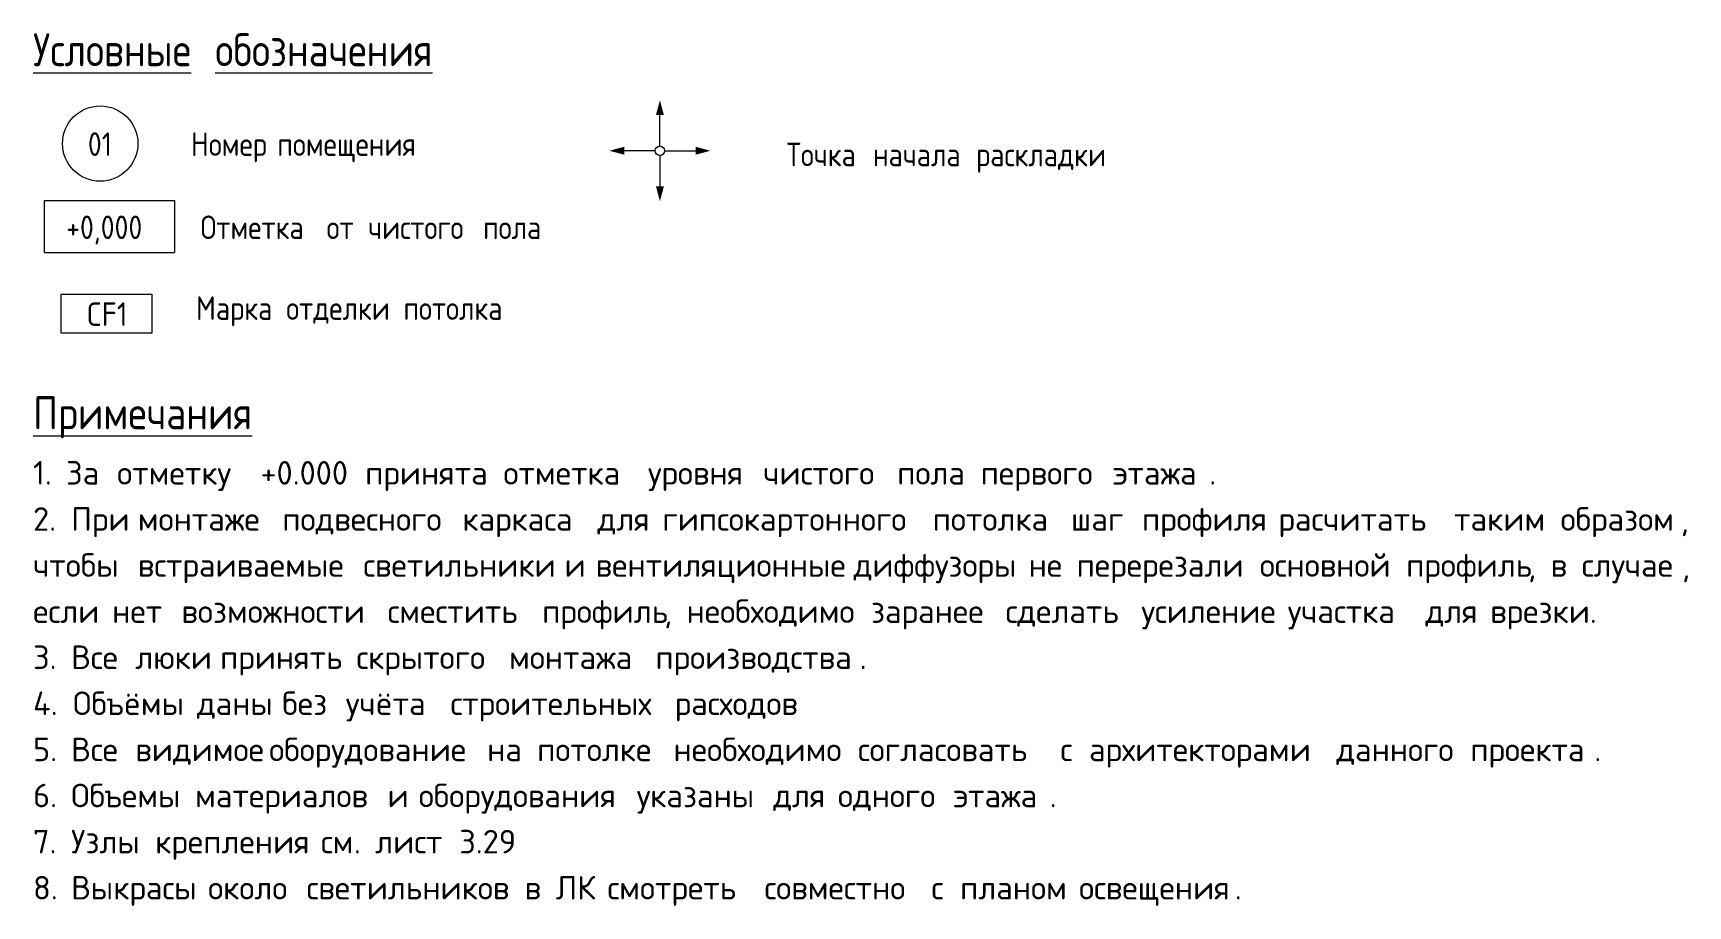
# Model space of a CAD drawing. Header units: millimetres. Extents: x 35861 to 236814, y -8553 to 29000.
# Drawn here: x 84721.2 to 84896.9, y 2923.4 to 3016 of the extents above; entities that cross this region are included whole.
import ezdxf

# ---------------------------------------------------------------- set-up
doc = ezdxf.new("R2010")
doc.units = ezdxf.units.MM
doc.layers.add('A-DETL', color=7, linetype='Continuous', lineweight=9)
doc.layers.add('G-ANNO-TEXT', color=7, linetype='Continuous', lineweight=9)
doc.layers.add('A-DETL-GENF-3', color=1, linetype='Continuous', lineweight=9, true_color=0xff0000)
doc.styles.add('GOST Common_3', font='GOST_Common.ttf', dxfattribs={"width": 0.9, "height": 3.5})
doc.styles.add('GOST Common_4', font='GOST_Common.ttf', dxfattribs={"width": 0.9, "height": 2.5})
doc.styles.add('ISOCPEUR_2', font='isocpeur.ttf', dxfattribs={"width": 0.9, "height": 2.5})
doc.styles.add('ISOCPEUR_3', font='isocpeur.ttf', dxfattribs={"height": 2.5})

msp = doc.modelspace()

# ---------------------------------------------------------------- hatches: boundary and pattern name
at = {"layer": 'A-DETL-GENF-3'}
for points in [[(84787.29, 3007.34), (84788.13, 3007.34), (84787.71, 3008.91)], [(84783.92, 3003.13), (84783.92, 3003.97), (84782.35, 3003.55)], [(84791.5, 3003.13), (84793.07, 3003.55), (84791.5, 3003.97)], [(84787.71, 2998.19), (84788.13, 2999.76), (84787.29, 2999.76)]]:
    msp.add_hatch(color=256, dxfattribs=at).paths.add_polyline_path(points)

# ---------------------------------------------------------------- linework, layer by layer
at = {"layer": 'A-DETL'}
for p, q in [((84787.71, 3004.05), (84787.71, 3007.34)), ((84787.21, 3003.55), (84783.92, 3003.55)), ((84787.71, 3003.05), (84787.71, 2999.76)), ((84788.21, 3003.55), (84791.5, 3003.55)), ((84722.36, 2998.25), (84736.16, 2998.25)), ((84722.36, 2992.75), (84722.36, 2998.25)), ((84736.16, 2998.25), (84736.16, 2992.75)), ((84722.36, 2992.75), (84736.16, 2992.75)), ((84724.12, 2988.32), (84733.75, 2988.32)), ((84724.12, 2984.19), (84724.12, 2988.32)), ((84733.75, 2988.32), (84733.75, 2984.19)), ((84733.75, 2984.19), (84724.12, 2984.19))]:
    msp.add_line(p, q, dxfattribs=at)
for centre, radius in [((84728.28, 3004.31), 4), ((84787.71, 3003.55), 0.5)]:
    msp.add_circle(centre, radius, dxfattribs=at)

# ---------------------------------------------------------------- texts
at = {"layer": 'G-ANNO-TEXT', "attachment_point": 1}
for s, insert, char_height, width, style in [('\\LУсловные', (84721.15, 3016.02), 3.5, 22.1506, 'GOST Common_3'), ('\\L\\fGOST Common|b0|i0|c204|p34|;\\W.9;\\L ', (84739.43, 3016.02), 3.5, 1.2987, 'GOST Common_3'), ('\\Lобозначения', (84740.5, 3016.02), 3.5, 30.1595, 'GOST Common_3'), ('01', (84726.97, 3005.5), 2.5, 3.319, 'GOST Common_4'), ('Номер', (84737.91, 3005.5), 2.5, 10.1734, 'GOST Common_4'), ('\\fGOST Common|b0|i0|c204|p34|;\\W.9; ', (84746.3, 3005.5), 2.5, 0.938, 'GOST Common_4'), ('помещения', (84747.08, 3005.5), 2.5, 18.543, 'GOST Common_4'), ('Точка', (84801.16, 3004.4), 2.5, 10.1734, 'GOST Common_4'), ('\\fGOST Common|b0|i0|c204|p34|;\\W.9; ', (84809.56, 3004.4), 2.5, 0.938, 'GOST Common_4'), ('начала', (84810.33, 3004.4), 2.5, 12.338, 'GOST Common_4'), ('\\fGOST Common|b0|i0|c204|p34|;\\W.9; ', (84820.51, 3004.4), 2.5, 0.938, 'GOST Common_4'), ('раскладки', (84821.28, 3004.4), 2.5, 17.6772, 'GOST Common_4'), ('+0,000', (84724.67, 2996.67), 2.5, 10.6785, 'GOST Common_4'), ('Отметка', (84738.93, 2996.67), 2.5, 15.2962, 'GOST Common_4'), ('\\fGOST Common|b0|i0|c204|p34|;\\W.9; ', (84751.55, 2996.67), 2.5, 0.938, 'GOST Common_4'), ('от', (84752.32, 2996.67), 2.5, 4.4013, 'GOST Common_4'), ('\\fGOST Common|b0|i0|c204|p34|;\\W.9; ', (84755.95, 2996.67), 2.5, 0.938, 'GOST Common_4'), ('чистого', (84756.73, 2996.67), 2.5, 13.8532, 'GOST Common_4'), ('\\fGOST Common|b0|i0|c204|p34|;\\W.9; ', (84768.16, 2996.67), 2.5, 0.938, 'GOST Common_4'), ('пола', (84768.93, 2996.67), 2.5, 8.0089, 'GOST Common_4'), ('\\fGOST Common|b0|i0|c204|p34|;\\W.9; ', (84775.54, 2996.67), 2.5, 0.938, 'GOST Common_4'), ('CF1', (84726.82, 2987.45), 2.5, 5.2671, 'ISOCPEUR_2'), ('Марка', (84738.45, 2988.09), 2.5, 10.6785, 'GOST Common_4'), ('\\fGOST Common|b0|i0|c204|p34|;\\W.9; ', (84747.26, 2988.09), 2.5, 0.938, 'GOST Common_4'), ('отделки', (84748.03, 2988.09), 2.5, 14.1418, 'GOST Common_4'), ('\\fGOST Common|b0|i0|c204|p34|;\\W.9; ', (84759.7, 2988.09), 2.5, 0.938, 'GOST Common_4'), ('потолка', (84760.47, 2988.09), 2.5, 14.3582, 'GOST Common_4'), ('\\LПримечания', (84721.15, 2977.47), 3.5, 28.4278, 'GOST Common_3'), ('1. ', (84721.15, 2970.6), 2.5, 4.2489, 'ISOCPEUR_3'), ('За', (84724.66, 2970.6), 2.5, 4.73, 'ISOCPEUR_3'), ('\\fISOCPEUR|b0|i0|c204|p34|; ', (84728.56, 2970.6), 2.5, 1.8439, 'ISOCPEUR_3'), ('отметку', (84730.08, 2970.6), 2.5, 16.5148, 'ISOCPEUR_3'), (' +0.000 ', (84743.71, 2970.6), 2.5, 15.3924, 'ISOCPEUR_3'), ('принята', (84756.41, 2970.6), 2.5, 15.9536, 'ISOCPEUR_3'), ('\\fISOCPEUR|b0|i0|c204|p34|; ', (84769.57, 2970.6), 2.5, 1.8439, 'ISOCPEUR_3'), ('отметка', (84771.09, 2970.6), 2.5, 16.7553, 'ISOCPEUR_3'), ('\\fISOCPEUR|b0|i0|c204|p34|; ', (84784.92, 2970.6), 2.5, 1.8439, 'ISOCPEUR_3'), ('уровня', (84786.44, 2970.6), 2.5, 12.9873, 'ISOCPEUR_3'), ('\\fISOCPEUR|b0|i0|c204|p34|; ', (84797.16, 2970.6), 2.5, 1.8439, 'ISOCPEUR_3'), ('чистого', (84798.68, 2970.6), 2.5, 15.3924, 'ISOCPEUR_3'), ('\\fISOCPEUR|b0|i0|c204|p34|; ', (84811.38, 2970.6), 2.5, 1.8439, 'ISOCPEUR_3'), ('пола', (84812.9, 2970.6), 2.5, 8.8987, 'ISOCPEUR_3'), ('\\fISOCPEUR|b0|i0|c204|p34|; ', (84820.24, 2970.6), 2.5, 1.8439, 'ISOCPEUR_3'), ('первого', (84821.76, 2970.6), 2.5, 15.1519, 'ISOCPEUR_3'), ('\\fISOCPEUR|b0|i0|c204|p34|; ', (84834.26, 2970.6), 2.5, 1.8439, 'ISOCPEUR_3'), ('этажа', (84835.78, 2970.6), 2.5, 12.4262, 'ISOCPEUR_3'), ('\\fISOCPEUR|b0|i0|c204|p34|;.', (84846.04, 2970.6), 2.5, 0.8819, 'ISOCPEUR_3'), ('2. ', (84721.15, 2965.7), 2.5, 4.8903, 'ISOCPEUR_3'), ('При', (84725.19, 2965.7), 2.5, 6.7342, 'ISOCPEUR_3'), ('\\fISOCPEUR|b0|i0|c204|p34|; ', (84730.75, 2965.7), 2.5, 1.8439, 'ISOCPEUR_3'), ('монтаже', (84732.27, 2965.7), 2.5, 16.7553, 'ISOCPEUR_3'), ('\\fISOCPEUR|b0|i0|c204|p34|; ', (84746.09, 2965.7), 2.5, 1.8439, 'ISOCPEUR_3'), ('подвесного', (84747.61, 2965.7), 2.5, 21.3249, 'ISOCPEUR_3'), ('\\fISOCPEUR|b0|i0|c204|p34|; ', (84765.21, 2965.7), 2.5, 1.8439, 'ISOCPEUR_3'), ('каркаса', (84766.73, 2965.7), 2.5, 15.5527, 'ISOCPEUR_3'), ('\\fISOCPEUR|b0|i0|c204|p34|; ', (84779.56, 2965.7), 2.5, 1.8439, 'ISOCPEUR_3'), ('для', (84781.08, 2965.7), 2.5, 6.4937, 'ISOCPEUR_3'), ('\\fISOCPEUR|b0|i0|c204|p34|; ', (84786.44, 2965.7), 2.5, 1.8439, 'ISOCPEUR_3'), ('гипсокартонного', (84787.96, 2965.7), 2.5, 32.9494, 'ISOCPEUR_3'), ('\\fISOCPEUR|b0|i0|c204|p34|; ', (84815.15, 2965.7), 2.5, 1.8439, 'ISOCPEUR_3'), ('потолка', (84816.67, 2965.7), 2.5, 15.9536, 'ISOCPEUR_3'), ('\\fISOCPEUR|b0|i0|c204|p34|; ', (84829.83, 2965.7), 2.5, 1.8439, 'ISOCPEUR_3'), ('шаг', (84831.35, 2965.7), 2.5, 7.2954, 'ISOCPEUR_3'), ('\\fISOCPEUR|b0|i0|c204|p34|; ', (84837.37, 2965.7), 2.5, 1.8439, 'ISOCPEUR_3'), ('профиля', (84838.89, 2965.7), 2.5, 15.7131, 'ISOCPEUR_3'), ('\\fISOCPEUR|b0|i0|c204|p34|; ', (84851.86, 2965.7), 2.5, 1.8439, 'ISOCPEUR_3'), ('расчитать', (84853.38, 2965.7), 2.5, 20.7637, 'ISOCPEUR_3'), ('\\fISOCPEUR|b0|i0|c204|p34|; ', (84870.51, 2965.7), 2.5, 1.8439, 'ISOCPEUR_3'), ('таким', (84872.03, 2965.7), 2.5, 11.865, 'ISOCPEUR_3'), ('\\fISOCPEUR|b0|i0|c204|p34|; ', (84881.82, 2965.7), 2.5, 1.8439, 'ISOCPEUR_3'), ('образом', (84883.34, 2965.7), 2.5, 15.4726, 'ISOCPEUR_3'), (',  ', (84896.11, 2965.7), 2.5, 4.73, 'ISOCPEUR_3'), ('чтобы', (84721.15, 2960.81), 2.5, 11.6245, 'ISOCPEUR_3'), ('\\fISOCPEUR|b0|i0|c204|p34|; ', (84730.75, 2960.81), 2.5, 1.8439, 'ISOCPEUR_3'), ('\\fISOCPEUR|b0|i0|c204|p34|; ', (84754.69, 2960.81), 2.5, 1.8439, 'ISOCPEUR_3'), ('\\fISOCPEUR|b0|i0|c204|p34|; ', (84776.06, 2960.81), 2.5, 1.8439, 'ISOCPEUR_3'), ('\\fISOCPEUR|b0|i0|c204|p34|; ', (84779.36, 2960.81), 2.5, 1.8439, 'ISOCPEUR_3'), ('\\fISOCPEUR|b0|i0|c204|p34|; ', (84806.75, 2960.81), 2.5, 1.8439, 'ISOCPEUR_3'), ('диффузоры', (84808.27, 2960.81), 2.5, 20.6835, 'ISOCPEUR_3'), ('\\fISOCPEUR|b0|i0|c204|p34|; ', (84825.33, 2960.81), 2.5, 1.8439, 'ISOCPEUR_3'), ('\\fISOCPEUR|b0|i0|c204|p34|; ', (84830.43, 2960.81), 2.5, 1.8439, 'ISOCPEUR_3'), ('\\fISOCPEUR|b0|i0|c204|p34|; ', (84849.87, 2960.81), 2.5, 1.8439, 'ISOCPEUR_3'), ('основной', (84851.4, 2960.81), 2.5, 16.9958, 'ISOCPEUR_3'), ('\\fISOCPEUR|b0|i0|c204|p34|; ', (84865.42, 2960.81), 2.5, 1.8439, 'ISOCPEUR_3'), ('профиль', (84866.94, 2960.81), 2.5, 15.7131, 'ISOCPEUR_3'), ('\\fISOCPEUR|b0|i0|c204|p34|; ', (84884.07, 2960.81), 2.5, 1.8439, 'ISOCPEUR_3'), ('встраиваемые', (84732.27, 2960.81), 2.5, 27.1772, 'ISOCPEUR_3'), ('светильники', (84756.21, 2960.81), 2.5, 24.0506, 'ISOCPEUR_3'), ('\\fISOCPEUR|b0|i0|c204|p34|;и', (84777.58, 2960.81), 2.5, 2.1646, 'ISOCPEUR_3'), ('вентиляционные', (84780.88, 2960.81), 2.5, 31.346, 'ISOCPEUR_3'), ('не', (84826.86, 2960.81), 2.5, 4.3291, 'ISOCPEUR_3'), ('перерезали', (84831.95, 2960.81), 2.5, 21.7257, 'ISOCPEUR_3'), ('\\fISOCPEUR|b0|i0|c204|p34|;в', (84882.29, 2960.81), 2.5, 2.1646, 'ISOCPEUR_3'), ('случае', (84885.59, 2960.81), 2.5, 12.9072, 'ISOCPEUR_3'), (', ', (84879.9, 2960.81), 2.5, 2.8861, 'ISOCPEUR_3'), (', ', (84896.24, 2960.81), 2.5, 2.8861, 'ISOCPEUR_3'), ('\\fISOCPEUR|b0|i0|c204|p34|; ', (84728.03, 2955.91), 2.5, 1.8439, 'ISOCPEUR_3'), ('\\fISOCPEUR|b0|i0|c204|p34|; ', (84735.38, 2955.91), 2.5, 1.8439, 'ISOCPEUR_3'), ('возможности', (84736.9, 2955.91), 2.5, 24.692, 'ISOCPEUR_3'), ('\\fISOCPEUR|b0|i0|c204|p34|; ', (84757.27, 2955.91), 2.5, 1.8439, 'ISOCPEUR_3'), ('\\fISOCPEUR|b0|i0|c204|p34|; ', (84773.67, 2955.91), 2.5, 1.8439, 'ISOCPEUR_3'), ('профиль', (84775.2, 2955.91), 2.5, 15.7131, 'ISOCPEUR_3'), ('необходимо', (84790.54, 2955.91), 2.5, 21.8861, 'ISOCPEUR_3'), ('\\fISOCPEUR|b0|i0|c204|p34|; ', (84808.6, 2955.91), 2.5, 1.8439, 'ISOCPEUR_3'), ('заранее', (84810.12, 2955.91), 2.5, 15.4726, 'ISOCPEUR_3'), ('\\fISOCPEUR|b0|i0|c204|p34|; ', (84822.89, 2955.91), 2.5, 1.8439, 'ISOCPEUR_3'), ('\\fISOCPEUR|b0|i0|c204|p34|; ', (84837.31, 2955.91), 2.5, 1.8439, 'ISOCPEUR_3'), ('\\fISOCPEUR|b0|i0|c204|p34|; ', (84852.85, 2955.91), 2.5, 1.8439, 'ISOCPEUR_3'), ('\\fISOCPEUR|b0|i0|c204|p34|; ', (84867.47, 2955.91), 2.5, 1.8439, 'ISOCPEUR_3'), ('\\fISOCPEUR|b0|i0|c204|p34|; ', (84874.35, 2955.91), 2.5, 1.8439, 'ISOCPEUR_3'), ('врезки', (84875.87, 2955.91), 2.5, 12.827, 'ISOCPEUR_3'), ('если', (84721.15, 2955.91), 2.5, 8.3376, 'ISOCPEUR_3'), ('нет', (84729.55, 2955.91), 2.5, 7.0549, 'ISOCPEUR_3'), ('сместить', (84758.79, 2955.91), 2.5, 18.038, 'ISOCPEUR_3'), ('сделать', (84824.41, 2955.91), 2.5, 15.6329, 'ISOCPEUR_3'), ('усиление', (84838.83, 2955.91), 2.5, 16.9958, 'ISOCPEUR_3'), ('участка', (84854.37, 2955.91), 2.5, 15.8734, 'ISOCPEUR_3'), ('для', (84868.99, 2955.91), 2.5, 6.4937, 'ISOCPEUR_3'), ('\\fISOCPEUR|b0|i0|c204|p34|;.', (84886.45, 2955.91), 2.5, 0.8819, 'ISOCPEUR_3'), (', ', (84788.16, 2955.91), 2.5, 2.8861, 'ISOCPEUR_3'), ('3. ', (84721.15, 2951.02), 2.5, 4.8903, 'ISOCPEUR_3'), ('Все', (84725.19, 2951.02), 2.5, 6.4135, 'ISOCPEUR_3'), ('\\fISOCPEUR|b0|i0|c204|p34|; ', (84730.48, 2951.02), 2.5, 1.8439, 'ISOCPEUR_3'), ('люки', (84732, 2951.02), 2.5, 9.0591, 'ISOCPEUR_3'), ('\\fISOCPEUR|b0|i0|c204|p34|; ', (84739.48, 2951.02), 2.5, 1.8439, 'ISOCPEUR_3'), ('принять', (84741, 2951.02), 2.5, 15.7131, 'ISOCPEUR_3'), ('\\fISOCPEUR|b0|i0|c204|p34|; ', (84753.96, 2951.02), 2.5, 1.8439, 'ISOCPEUR_3'), ('скрытого', (84755.48, 2951.02), 2.5, 17.7975, 'ISOCPEUR_3'), ('\\fISOCPEUR|b0|i0|c204|p34|; ', (84770.17, 2951.02), 2.5, 1.8439, 'ISOCPEUR_3'), ('монтажа', (84771.69, 2951.02), 2.5, 16.9958, 'ISOCPEUR_3'), ('\\fISOCPEUR|b0|i0|c204|p34|; ', (84785.71, 2951.02), 2.5, 1.8439, 'ISOCPEUR_3'), ('производства', (84787.23, 2951.02), 2.5, 26.2954, 'ISOCPEUR_3'), ('\\fISOCPEUR|b0|i0|c204|p34|;.', (84808.93, 2951.02), 2.5, 0.8819, 'ISOCPEUR_3'), ('4. ', (84721.15, 2946.13), 2.5, 5.1308, 'ISOCPEUR_3'), ('Объёмы', (84725.39, 2946.13), 2.5, 14.1097, 'ISOCPEUR_3'), ('\\fISOCPEUR|b0|i0|c204|p34|; ', (84737.03, 2946.13), 2.5, 1.8439, 'ISOCPEUR_3'), ('даны', (84738.55, 2946.13), 2.5, 9.1392, 'ISOCPEUR_3'), ('\\fISOCPEUR|b0|i0|c204|p34|; ', (84746.09, 2946.13), 2.5, 1.8439, 'ISOCPEUR_3'), ('без', (84747.61, 2946.13), 2.5, 6.3333, 'ISOCPEUR_3'), ('\\fISOCPEUR|b0|i0|c204|p34|; ', (84752.84, 2946.13), 2.5, 1.8439, 'ISOCPEUR_3'), ('учёта', (84754.36, 2946.13), 2.5, 11.6245, 'ISOCPEUR_3'), ('\\fISOCPEUR|b0|i0|c204|p34|; ', (84763.95, 2946.13), 2.5, 1.8439, 'ISOCPEUR_3'), ('строительных', (84765.47, 2946.13), 2.5, 27.0169, 'ISOCPEUR_3'), ('\\fISOCPEUR|b0|i0|c204|p34|; ', (84787.76, 2946.13), 2.5, 1.8439, 'ISOCPEUR_3'), ('расходов', (84789.28, 2946.13), 2.5, 17.2363, 'ISOCPEUR_3'), ('5. ', (84721.15, 2941.23), 2.5, 4.8903, 'ISOCPEUR_3'), ('Все', (84725.19, 2941.23), 2.5, 6.4135, 'ISOCPEUR_3'), ('\\fISOCPEUR|b0|i0|c204|p34|; ', (84730.48, 2941.23), 2.5, 1.8439, 'ISOCPEUR_3'), ('видимое', (84732, 2941.23), 2.5, 15.3924, 'ISOCPEUR_3'), ('\\fISOCPEUR|b0|i0|c204|p34|; ', (84744.7, 2941.23), 2.5, 1.8439, 'ISOCPEUR_3'), ('оборудование', (84746.22, 2941.23), 2.5, 26.2152, 'ISOCPEUR_3'), ('\\fISOCPEUR|b0|i0|c204|p34|; ', (84767.85, 2941.23), 2.5, 1.8439, 'ISOCPEUR_3'), ('на', (84769.37, 2941.23), 2.5, 4.5696, 'ISOCPEUR_3'), ('\\fISOCPEUR|b0|i0|c204|p34|; ', (84773.14, 2941.23), 2.5, 1.8439, 'ISOCPEUR_3'), ('потолке', (84774.67, 2941.23), 2.5, 15.7131, 'ISOCPEUR_3'), ('\\fISOCPEUR|b0|i0|c204|p34|; ', (84787.63, 2941.23), 2.5, 1.8439, 'ISOCPEUR_3'), ('необходимо', (84789.15, 2941.23), 2.5, 21.8861, 'ISOCPEUR_3'), ('\\fISOCPEUR|b0|i0|c204|p34|; ', (84807.21, 2941.23), 2.5, 1.8439, 'ISOCPEUR_3'), ('согласовать', (84808.73, 2941.23), 2.5, 24.211, 'ISOCPEUR_3'), ('\\fISOCPEUR|b0|i0|c204|p34|; ', (84828.71, 2941.23), 2.5, 1.8439, 'ISOCPEUR_3'), ('\\fISOCPEUR|b0|i0|c204|p34|;с', (84830.23, 2941.23), 2.5, 1.8439, 'ISOCPEUR_3'), ('\\fISOCPEUR|b0|i0|c204|p34|; ', (84831.75, 2941.23), 2.5, 1.8439, 'ISOCPEUR_3'), ('архитекторами', (84833.27, 2941.23), 2.5, 29.9831, 'ISOCPEUR_3'), ('\\fISOCPEUR|b0|i0|c204|p34|; ', (84858.01, 2941.23), 2.5, 1.8439, 'ISOCPEUR_3'), ('данного', (84859.53, 2941.23), 2.5, 15.3924, 'ISOCPEUR_3'), ('\\fISOCPEUR|b0|i0|c204|p34|; ', (84872.23, 2941.23), 2.5, 1.8439, 'ISOCPEUR_3'), ('проекта', (84873.75, 2941.23), 2.5, 15.9536, 'ISOCPEUR_3'), ('\\fISOCPEUR|b0|i0|c204|p34|;.', (84886.92, 2941.23), 2.5, 0.8819, 'ISOCPEUR_3'), ('6. ', (84721.15, 2936.34), 2.5, 4.8903, 'ISOCPEUR_3'), ('Объемы', (84725.19, 2936.34), 2.5, 14.1097, 'ISOCPEUR_3'), ('\\fISOCPEUR|b0|i0|c204|p34|; ', (84736.83, 2936.34), 2.5, 1.8439, 'ISOCPEUR_3'), ('\\fISOCPEUR|b0|i0|c204|p34|; ', (84757.27, 2936.34), 2.5, 1.8439, 'ISOCPEUR_3'), ('\\fISOCPEUR|b0|i0|c204|p34|; ', (84760.58, 2936.34), 2.5, 1.8439, 'ISOCPEUR_3'), ('оборудования', (84762.1, 2936.34), 2.5, 26.2152, 'ISOCPEUR_3'), ('\\fISOCPEUR|b0|i0|c204|p34|; ', (84783.73, 2936.34), 2.5, 1.8439, 'ISOCPEUR_3'), ('\\fISOCPEUR|b0|i0|c204|p34|; ', (84798.21, 2936.34), 2.5, 1.8439, 'ISOCPEUR_3'), ('\\fISOCPEUR|b0|i0|c204|p34|; ', (84805.09, 2936.34), 2.5, 1.8439, 'ISOCPEUR_3'), ('\\fISOCPEUR|b0|i0|c204|p34|; ', (84817.33, 2936.34), 2.5, 1.8439, 'ISOCPEUR_3'), ('материалов', (84738.35, 2936.34), 2.5, 22.9283, 'ISOCPEUR_3'), ('\\fISOCPEUR|b0|i0|c204|p34|;и', (84758.79, 2936.34), 2.5, 2.1646, 'ISOCPEUR_3'), ('указаны', (84785.25, 2936.34), 2.5, 15.7131, 'ISOCPEUR_3'), ('для', (84799.74, 2936.34), 2.5, 6.4937, 'ISOCPEUR_3'), ('одного', (84806.61, 2936.34), 2.5, 12.9873, 'ISOCPEUR_3'), ('этажа', (84818.85, 2936.34), 2.5, 12.4262, 'ISOCPEUR_3'), ('\\fISOCPEUR|b0|i0|c204|p34|;.', (84829.1, 2936.34), 2.5, 0.8819, 'ISOCPEUR_3'), ('7. ', (84721.15, 2931.44), 2.5, 4.8903, 'ISOCPEUR_3'), ('Узлы', (84725.19, 2931.44), 2.5, 8.9789, 'ISOCPEUR_3'), ('\\fISOCPEUR|b0|i0|c204|p34|; ', (84732.6, 2931.44), 2.5, 1.8439, 'ISOCPEUR_3'), ('\\fISOCPEUR|b0|i0|c204|p34|; ', (84750.19, 2931.44), 2.5, 1.8439, 'ISOCPEUR_3'), (' 3.29', (84764.81, 2931.44), 2.5, 9.2194, 'ISOCPEUR_3'), ('крепления', (84734.12, 2931.44), 2.5, 19.481, 'ISOCPEUR_3'), ('см', (84751.71, 2931.44), 2.5, 4.2489, 'ISOCPEUR_3'), ('. ', (84755.22, 2931.44), 2.5, 2.7257, 'ISOCPEUR_3'), ('лист', (84757.47, 2931.44), 2.5, 8.8987, 'ISOCPEUR_3'), ('8. ', (84721.15, 2926.55), 2.5, 4.8903, 'ISOCPEUR_3'), ('Выкрасы', (84725.19, 2926.55), 2.5, 15.7932, 'ISOCPEUR_3'), ('\\fISOCPEUR|b0|i0|c204|p34|; ', (84738.22, 2926.55), 2.5, 1.8439, 'ISOCPEUR_3'), ('около', (84739.74, 2926.55), 2.5, 10.8228, 'ISOCPEUR_3'), ('\\fISOCPEUR|b0|i0|c204|p34|; ', (84748.67, 2926.55), 2.5, 1.8439, 'ISOCPEUR_3'), ('светильников', (84750.19, 2926.55), 2.5, 26.2152, 'ISOCPEUR_3'), ('\\fISOCPEUR|b0|i0|c204|p34|; ', (84771.82, 2926.55), 2.5, 1.8439, 'ISOCPEUR_3'), ('\\fISOCPEUR|b0|i0|c204|p34|;в', (84773.34, 2926.55), 2.5, 2.1646, 'ISOCPEUR_3'), ('\\fISOCPEUR|b0|i0|c204|p34|; ', (84775.13, 2926.55), 2.5, 1.8439, 'ISOCPEUR_3'), ('ЛК', (84776.65, 2926.55), 2.5, 4.8101, 'ISOCPEUR_3'), ('\\fISOCPEUR|b0|i0|c204|p34|; ', (84780.62, 2926.55), 2.5, 1.8439, 'ISOCPEUR_3'), ('смотреть', (84782.14, 2926.55), 2.5, 18.3586, 'ISOCPEUR_3'), ('\\fISOCPEUR|b0|i0|c204|p34|; ', (84797.29, 2926.55), 2.5, 1.8439, 'ISOCPEUR_3'), ('совместно', (84798.81, 2926.55), 2.5, 19.6413, 'ISOCPEUR_3'), ('\\fISOCPEUR|b0|i0|c204|p34|; ', (84815.01, 2926.55), 2.5, 1.8439, 'ISOCPEUR_3'), ('\\fISOCPEUR|b0|i0|c204|p34|;с', (84816.54, 2926.55), 2.5, 1.8439, 'ISOCPEUR_3'), ('\\fISOCPEUR|b0|i0|c204|p34|; ', (84818.06, 2926.55), 2.5, 1.8439, 'ISOCPEUR_3'), ('планом', (84819.58, 2926.55), 2.5, 13.4684, 'ISOCPEUR_3'), ('\\fISOCPEUR|b0|i0|c204|p34|; ', (84830.69, 2926.55), 2.5, 1.8439, 'ISOCPEUR_3'), ('освещения', (84832.21, 2926.55), 2.5, 20.0422, 'ISOCPEUR_3'), ('\\fISOCPEUR|b0|i0|c204|p34|;.', (84848.75, 2926.55), 2.5, 0.8819, 'ISOCPEUR_3')]:
    msp.add_mtext(s, dxfattribs=dict(at, insert=insert, char_height=char_height, width=width, style=style))

doc.saveas('drawing.dxf')
